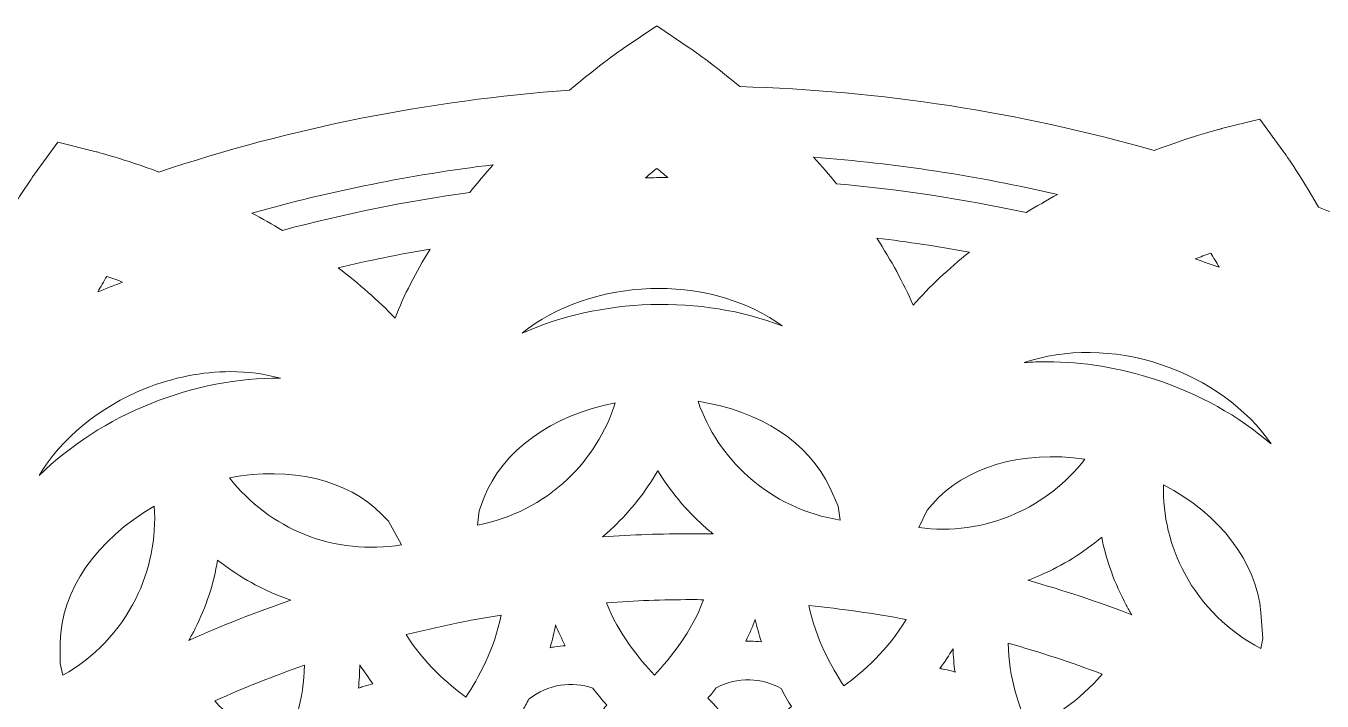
# Model space of a CAD drawing. Header units: millimetres. Extents: x 37 to 1687, y -819 to -120.
# Drawn here: x 169 to 286, y -555.1 to -494.1 of the extents above; entities that cross this region are included whole.
import ezdxf

# ---------------------------------------------------------------- set-up
doc = ezdxf.new("R2010")
doc.units = ezdxf.units.MM
doc.header["$MEASUREMENT"] = 0
doc.layers.add('Layer 7', color=7, linetype='Continuous')

msp = doc.modelspace()

# ---------------------------------------------------------------- linework, layer by layer
at = {"layer": 'Layer 7', "lineweight": 0}
for points, knots in [([(384.43, -671.96), (384.27, -671.6), (382.77, -668.35), (379.99, -664.11), (380.36, -659.77), (380.54, -655.36), (380.54, -650.99), (380.54, -644.39), (380.12, -637.76), (379.28, -631.27), (381.81, -627.33), (383.2, -624.32), (383.36, -623.99), (383.36, -623.99), (384.85, -620.71), (384.85, -620.71), (384.85, -620.71), (382.32, -618.15), (382.32, -618.15), (382.04, -617.87), (379.55, -615.38), (375.59, -612.41), (373.77, -605.49), (371.43, -598.63), (368.64, -592.02), (367.1, -588.4), (365.38, -584.73), (363.49, -581.11), (364.42, -576.83), (364.67, -573.77), (364.7, -573.43), (364.7, -573.43), (364.97, -569.86), (364.97, -569.86), (364.97, -569.86), (361.72, -568.31), (361.72, -568.31), (361.6, -568.25), (358.61, -566.84), (354.08, -565.4), (348.81, -557.73), (342.79, -550.49), (336.17, -543.86), (334.53, -542.23), (332.82, -540.59), (331.07, -539), (330.45, -534.98), (329.7, -532.34), (329.67, -532.22), (329.67, -532.22), (328.7, -528.79), (328.7, -528.79), (328.7, -528.79), (325.13, -528.44), (325.13, -528.44), (324.77, -528.41), (322.82, -528.24), (319.91, -528.24), (319.25, -528.24), (318.58, -528.25), (317.89, -528.26), (308.62, -521.54), (298.57, -515.86), (288.02, -511.4), (287.3, -511.1), (286.55, -510.79), (285.71, -510.45), (283.96, -507.37), (282.56, -505.43), (282.5, -505.35), (282.5, -505.35), (280.41, -502.48), (280.41, -502.48), (280.41, -502.48), (276.96, -503.35), (276.96, -503.35), (276.86, -503.37), (274.41, -503.99), (270.86, -505.33), (258.75, -501.86), (246.16, -499.91), (233.44, -499.55), (230.91, -497.43), (229.09, -496.19), (228.88, -496.05), (228.88, -496.05), (225.94, -494.07), (225.94, -494.07), (225.94, -494.07), (223, -496.05), (223, -496.05), (222.78, -496.2), (220.78, -497.56), (218.06, -499.88), (205.4, -500.79), (192.93, -503.27), (180.98, -507.27), (177.77, -506.08), (175.55, -505.51), (175.3, -505.44), (175.3, -505.44), (171.85, -504.57), (171.85, -504.57), (171.85, -504.57), (169.75, -507.45), (169.75, -507.45), (169.59, -507.68), (168.1, -509.77), (166.25, -513.08), (155.12, -518.15), (144.61, -524.58), (135.01, -532.2), (134.4, -532.18), (133.9, -532.18), (133.42, -532.18), (130.33, -532.18), (128.28, -532.38), (128.2, -532.38), (128.2, -532.38), (124.64, -532.74), (124.64, -532.74), (124.64, -532.74), (123.66, -536.16), (123.66, -536.16), (123.63, -536.29), (122.79, -539.27), (122.16, -543.63), (122.08, -543.7), (122, -543.78), (121.92, -543.86), (113.75, -552.04), (106.52, -561.12), (100.44, -570.86), (96.15, -572.25), (93.38, -573.57), (93.26, -573.62), (93.26, -573.62), (90.01, -575.17), (90.01, -575.17), (90.01, -575.17), (90.29, -578.74), (90.29, -578.74), (90.3, -578.89), (90.57, -582.33), (91.64, -587.11), (90.82, -588.88), (90.1, -590.49), (89.45, -592.02), (85.8, -600.66), (82.94, -609.67), (80.97, -618.79), (77.27, -621.61), (74.95, -623.93), (74.69, -624.19), (74.69, -624.19), (72.16, -626.75), (72.16, -626.75), (72.16, -626.75), (73.65, -630.03), (73.65, -630.03), (73.82, -630.39), (75.34, -633.66), (78.1, -637.87), (77.73, -642.21), (77.54, -646.63), (77.54, -650.99), (77.54, -657.59), (77.97, -664.22), (78.81, -670.72), (76.28, -674.66), (74.88, -677.66), (74.73, -677.99), (74.73, -677.99), (73.23, -681.27), (73.23, -681.27), (73.23, -681.27), (75.77, -683.83), (75.77, -683.83), (76.04, -684.11), (78.52, -686.59), (82.5, -689.58), (84.32, -696.5), (86.65, -703.35), (89.45, -709.96), (90.98, -713.59), (92.71, -717.25), (94.59, -720.87), (93.64, -725.3), (93.4, -728.42), (93.39, -728.55), (93.39, -728.55), (93.11, -732.13), (93.11, -732.13), (93.11, -732.13), (96.36, -733.67), (96.36, -733.67), (96.49, -733.73), (99.46, -735.14), (104.01, -736.58), (109.27, -744.25), (115.3, -751.5), (121.92, -758.12), (123.55, -759.75), (125.27, -761.39), (127.01, -762.99), (127.62, -766.89), (128.33, -769.47), (128.42, -769.76), (128.42, -769.76), (129.39, -773.19), (129.39, -773.19), (129.39, -773.19), (132.95, -773.54), (132.95, -773.54), (133.16, -773.56), (135.14, -773.75), (138.17, -773.75), (138.83, -773.75), (139.51, -773.74), (140.2, -773.72), (149.47, -780.45), (159.52, -786.12), (170.07, -790.58), (170.77, -790.88), (171.53, -791.19), (172.37, -791.53), (174.08, -794.53), (175.43, -796.42), (175.59, -796.63), (175.59, -796.63), (177.68, -799.51), (177.68, -799.51), (177.68, -799.51), (181.13, -798.64), (181.13, -798.64), (181.23, -798.61), (183.69, -797.98), (187.22, -796.65), (199.33, -800.13), (211.92, -802.07), (224.65, -802.43), (227.16, -804.54), (229, -805.79), (229.2, -805.93), (229.2, -805.93), (232.15, -807.91), (232.15, -807.91), (232.15, -807.91), (235.09, -805.93), (235.09, -805.93), (235.31, -805.78), (237.3, -804.42), (240.03, -802.1), (252.68, -801.2), (265.16, -798.71), (277.11, -794.71), (280.4, -795.93), (282.69, -796.51), (282.79, -796.54), (282.79, -796.54), (286.24, -797.41), (286.24, -797.41), (286.24, -797.41), (288.33, -794.54), (288.33, -794.54), (288.4, -794.44), (289.95, -792.29), (291.85, -788.9), (302.97, -783.83), (313.48, -777.4), (323.07, -769.79), (323.67, -769.8), (324.18, -769.81), (324.67, -769.81), (327.76, -769.81), (329.81, -769.61), (329.89, -769.6), (329.89, -769.6), (333.45, -769.25), (333.45, -769.25), (333.45, -769.25), (334.42, -765.82), (334.42, -765.82), (334.43, -765.79), (335.28, -762.8), (335.93, -758.36), (336.01, -758.28), (336.09, -758.2), (336.17, -758.12), (344.34, -749.95), (351.57, -740.86), (357.65, -731.12), (361.79, -729.78), (364.52, -728.51), (364.83, -728.36), (364.83, -728.36), (368.07, -726.82), (368.07, -726.82), (368.07, -726.82), (367.8, -723.25), (367.8, -723.25), (367.79, -723.1), (367.52, -719.64), (366.44, -714.88), (367.27, -713.11), (367.99, -711.5), (368.64, -709.96), (372.29, -701.32), (375.15, -692.32), (377.12, -683.19), (380.83, -680.37), (383.14, -678.05), (383.4, -677.8), (383.4, -677.8), (385.93, -675.23), (385.93, -675.23), (385.93, -675.23), (384.43, -671.96), (384.43, -671.96)], [0, 0, 0, 0, 1, 1, 1, 2, 2, 2, 3, 3, 3, 4, 4, 4, 5, 5, 5, 6, 6, 6, 7, 7, 7, 8, 8, 8, 9, 9, 9, 10, 10, 10, 11, 11, 11, 12, 12, 12, 13, 13, 13, 14, 14, 14, 15, 15, 15, 16, 16, 16, 17, 17, 17, 18, 18, 18, 19, 19, 19, 20, 20, 20, 21, 21, 21, 22, 22, 22, 23, 23, 23, 24, 24, 24, 25, 25, 25, 26, 26, 26, 27, 27, 27, 28, 28, 28, 29, 29, 29, 30, 30, 30, 31, 31, 31, 32, 32, 32, 33, 33, 33, 34, 34, 34, 35, 35, 35, 36, 36, 36, 37, 37, 37, 38, 38, 38, 39, 39, 39, 40, 40, 40, 41, 41, 41, 42, 42, 42, 43, 43, 43, 44, 44, 44, 45, 45, 45, 46, 46, 46, 47, 47, 47, 48, 48, 48, 49, 49, 49, 50, 50, 50, 51, 51, 51, 52, 52, 52, 53, 53, 53, 54, 54, 54, 55, 55, 55, 56, 56, 56, 57, 57, 57, 58, 58, 58, 59, 59, 59, 60, 60, 60, 61, 61, 61, 62, 62, 62, 63, 63, 63, 64, 64, 64, 65, 65, 65, 66, 66, 66, 67, 67, 67, 68, 68, 68, 69, 69, 69, 70, 70, 70, 71, 71, 71, 72, 72, 72, 73, 73, 73, 74, 74, 74, 75, 75, 75, 76, 76, 76, 77, 77, 77, 78, 78, 78, 79, 79, 79, 80, 80, 80, 81, 81, 81, 82, 82, 82, 83, 83, 83, 84, 84, 84, 85, 85, 85, 86, 86, 86, 87, 87, 87, 88, 88, 88, 89, 89, 89, 90, 90, 90, 91, 91, 91, 92, 92, 92, 93, 93, 93, 94, 94, 94, 95, 95, 95, 96, 96, 96, 97, 97, 97, 98, 98, 98, 99, 99, 99, 100, 100, 100, 101, 101, 101, 102, 102, 102, 103, 103, 103, 104, 104, 104, 105, 105, 105, 106, 106, 106, 106]), ([(211.17, -506.61), (210.44, -507.43), (209.73, -508.27), (209.06, -509.12), (203.36, -509.91), (197.67, -511.06), (192.13, -512.54), (191.22, -512), (190.3, -511.48), (189.37, -510.99), (196.48, -508.98), (203.8, -507.51), (211.17, -506.61)], [0, 0, 0, 0, 1, 1, 1, 2, 2, 2, 3, 3, 3, 4, 4, 4, 4]), ([(262.14, -509.3), (261.18, -509.82), (260.23, -510.37), (259.3, -510.94), (253.69, -509.73), (247.94, -508.85), (242.19, -508.33), (241.53, -507.53), (240.83, -506.73), (240.11, -505.93), (247.54, -506.49), (254.93, -507.62), (262.14, -509.3)], [0, 0, 0, 0, 1, 1, 1, 2, 2, 2, 3, 3, 3, 4, 4, 4, 4]), ([(225.94, -506.94), (226.27, -507.21), (226.6, -507.48), (226.93, -507.76), (226.26, -507.77), (225.59, -507.78), (224.91, -507.8), (225.26, -507.51), (225.6, -507.22), (225.94, -506.94)], [0, 0, 0, 0, 1, 1, 1, 2, 2, 2, 3, 3, 3, 3]), ([(249.1, -519.3), (248.22, -517.29), (247.12, -515.26), (245.81, -513.24), (248.61, -513.58), (251.41, -514), (254.18, -514.51), (252.29, -516.02), (250.59, -517.62), (249.1, -519.3)], [0, 0, 0, 0, 1, 1, 1, 2, 2, 2, 3, 3, 3, 3]), ([(202.3, -520.47), (200.79, -518.89), (199.06, -517.36), (197.16, -515.92), (199.9, -515.27), (202.68, -514.71), (205.46, -514.23), (204.17, -516.32), (203.12, -518.41), (202.3, -520.47)], [0, 0, 0, 0, 1, 1, 1, 2, 2, 2, 3, 3, 3, 3]), ([(276, -514.6), (276.24, -515.02), (276.49, -515.44), (276.73, -515.87), (276.01, -515.62), (275.29, -515.37), (274.56, -515.12), (275.04, -514.94), (275.52, -514.77), (276, -514.6)], [0, 0, 0, 0, 1, 1, 1, 2, 2, 2, 3, 3, 3, 3]), ([(176.26, -516.7), (176.74, -516.86), (177.22, -517.04), (177.7, -517.22), (176.94, -517.51), (176.19, -517.8), (175.45, -518.11), (175.72, -517.63), (175.99, -517.16), (176.26, -516.7)], [0, 0, 0, 0, 1, 1, 1, 2, 2, 2, 3, 3, 3, 3]), ([(225.37, -517.81), (225.61, -517.8), (225.85, -517.79), (226.09, -517.79), (230.32, -517.79), (234.3, -519.01), (237.27, -521.17), (233.61, -519.78), (229.58, -519.12), (225.41, -519.25), (225.41, -519.25), (225.41, -519.25), (225.41, -519.25), (221.26, -519.38), (217.29, -520.27), (213.78, -521.84), (216.78, -519.4), (220.92, -517.95), (225.37, -517.81)], [0, 0, 0, 0, 1, 1, 1, 2, 2, 2, 3, 3, 3, 4, 4, 4, 5, 5, 5, 6, 6, 6, 6]), ([(271.44, -524.65), (275.67, -526.04), (279.27, -528.67), (281.44, -531.84), (278.49, -529.3), (274.93, -527.32), (270.99, -526.02), (267.75, -524.96), (264.45, -524.42), (261.19, -524.42), (260.5, -524.42), (259.81, -524.44), (259.13, -524.49), (262.8, -523.22), (267.22, -523.26), (271.44, -524.65)], [0, 0, 0, 0, 1, 1, 1, 2, 2, 2, 3, 3, 3, 4, 4, 4, 5, 5, 5, 5]), ([(179.72, -526.84), (182.27, -525.82), (184.91, -525.31), (187.44, -525.31), (189.01, -525.31), (190.53, -525.51), (191.97, -525.91), (188.1, -525.86), (184.12, -526.64), (180.26, -528.18), (176.41, -529.72), (172.97, -531.94), (170.17, -534.68), (172.15, -531.35), (175.6, -528.49), (179.72, -526.84)], [0, 0, 0, 0, 1, 1, 1, 2, 2, 2, 3, 3, 3, 4, 4, 4, 5, 5, 5, 5]), ([(241.56, -535.77), (241.56, -535.77), (242.33, -537.46), (242.33, -537.46), (242.33, -537.46), (242.51, -538.72), (242.51, -538.72), (239.44, -538.24), (236.52, -536.86), (234.2, -534.79), (234.2, -534.79), (234.2, -534.79), (234.2, -534.79), (232.12, -532.93), (230.57, -530.59), (229.67, -527.99), (235.24, -528.83), (239.74, -531.75), (241.56, -535.77)], [0, 0, 0, 0, 1, 1, 1, 2, 2, 2, 3, 3, 3, 4, 4, 4, 5, 5, 5, 6, 6, 6, 6]), ([(222.19, -528.13), (221.37, -530.75), (219.89, -533.11), (217.87, -535.03), (215.64, -537.14), (212.79, -538.6), (209.76, -539.18), (209.76, -539.18), (209.89, -537.88), (209.89, -537.88), (209.89, -537.88), (210.32, -536.75), (210.32, -536.75), (211.95, -532.46), (216.45, -529.23), (222.19, -528.13)], [0, 0, 0, 0, 1, 1, 1, 2, 2, 2, 3, 3, 3, 4, 4, 4, 5, 5, 5, 5]), ([(258.21, -538.2), (255.48, -539.38), (252.52, -539.79), (249.61, -539.4), (249.61, -539.4), (250.38, -537.81), (250.38, -537.81), (250.38, -537.81), (250.82, -537.3), (250.82, -537.3), (253.75, -533.91), (258.96, -532.39), (264.61, -533.22), (262.94, -535.39), (260.75, -537.1), (258.21, -538.2)], [0, 0, 0, 0, 1, 1, 1, 2, 2, 2, 3, 3, 3, 4, 4, 4, 5, 5, 5, 5]), ([(201.09, -538.19), (201.09, -538.19), (201.71, -538.83), (201.71, -538.83), (201.71, -538.83), (202.88, -540.96), (202.88, -540.96), (199.96, -541.45), (196.89, -541.13), (194.15, -540.03), (191.49, -538.97), (189.11, -537.17), (187.35, -534.91), (192.83, -533.84), (198.02, -535.06), (201.09, -538.19)], [0, 0, 0, 0, 1, 1, 1, 2, 2, 2, 3, 3, 3, 4, 4, 4, 5, 5, 5, 5]), ([(229.04, -539.95), (226.4, -539.95), (223.71, -540.05), (221.04, -540.24), (221.37, -539.96), (221.69, -539.68), (222, -539.38), (223.6, -537.86), (224.95, -536.14), (226.03, -534.26), (227.16, -536.11), (228.56, -537.79), (230.2, -539.26), (230.47, -539.51), (230.75, -539.74), (231.03, -539.97), (230.37, -539.96), (229.7, -539.95), (229.04, -539.95)], [0, 0, 0, 0, 1, 1, 1, 2, 2, 2, 3, 3, 3, 4, 4, 4, 5, 5, 5, 6, 6, 6, 6]), ([(271.71, -535.53), (276.82, -538.21), (280.16, -542.56), (280.51, -547.07), (280.51, -547.07), (280.69, -549.41), (280.69, -549.41), (280.69, -549.41), (280.5, -550.31), (280.5, -550.31), (277.6, -548.81), (275.18, -546.45), (273.63, -543.56), (272.3, -541.07), (271.64, -538.31), (271.71, -535.53)], [0, 0, 0, 0, 1, 1, 1, 2, 2, 2, 3, 3, 3, 4, 4, 4, 5, 5, 5, 5]), ([(178.88, -545.84), (178.88, -545.84), (178.88, -545.84), (178.88, -545.84), (177.44, -548.73), (175.12, -551.15), (172.31, -552.74), (172.31, -552.74), (172.04, -551.68), (172.04, -551.68), (172.04, -551.68), (172.06, -549.79), (172.06, -549.79), (172.13, -545.09), (175.36, -540.45), (180.56, -537.47), (180.75, -540.34), (180.17, -543.27), (178.88, -545.84)], [0, 0, 0, 0, 1, 1, 1, 2, 2, 2, 3, 3, 3, 4, 4, 4, 5, 5, 5, 6, 6, 6, 6]), ([(259.47, -544.16), (259.85, -544.02), (260.22, -543.86), (260.6, -543.7), (262.62, -542.82), (264.48, -541.67), (266.13, -540.27), (266.56, -542.4), (267.3, -544.45), (268.35, -546.4), (268.5, -546.69), (268.67, -546.98), (268.84, -547.27), (265.77, -546.1), (262.64, -545.05), (259.47, -544.16)], [0, 0, 0, 0, 1, 1, 1, 2, 2, 2, 3, 3, 3, 4, 4, 4, 5, 5, 5, 5]), ([(191.92, -545.61), (192.24, -545.73), (192.55, -545.85), (192.88, -545.96), (189.76, -547.03), (186.68, -548.25), (183.68, -549.59), (183.88, -549.24), (184.07, -548.88), (184.25, -548.52), (185.24, -546.55), (185.92, -544.47), (186.28, -542.33), (187.98, -543.69), (189.87, -544.79), (191.92, -545.61)], [0, 0, 0, 0, 1, 1, 1, 2, 2, 2, 3, 3, 3, 4, 4, 4, 5, 5, 5, 5]), ([(225.73, -552.72), (224.37, -551.29), (222.47, -548.95), (221.39, -546.19), (223.96, -546.01), (226.53, -545.91), (229.04, -545.91), (229.41, -545.91), (229.78, -545.91), (230.17, -545.92), (229.12, -548.79), (227.14, -551.23), (225.73, -552.72)], [0, 0, 0, 0, 1, 1, 1, 2, 2, 2, 3, 3, 3, 4, 4, 4, 4]), ([(248.46, -547.7), (246.92, -550.38), (244.51, -552.47), (242.85, -553.71), (241.75, -552.05), (240.26, -549.38), (239.69, -546.45), (242.63, -546.74), (245.57, -547.16), (248.46, -547.7)], [0, 0, 0, 0, 1, 1, 1, 2, 2, 2, 3, 3, 3, 3]), ([(208.7, -554.72), (207.12, -553.55), (204.85, -551.59), (203.31, -549.07), (206.13, -548.37), (209.01, -547.77), (211.88, -547.3), (211.33, -550.29), (209.82, -553.02), (208.7, -554.72)], [0, 0, 0, 0, 1, 1, 1, 2, 2, 2, 3, 3, 3, 3]), ([(233.99, -549.65), (234.32, -549), (234.6, -548.34), (234.84, -547.69), (234.99, -548.36), (235.17, -549.04), (235.39, -549.73), (235.06, -549.69), (234.74, -549.66), (234.42, -549.66), (234.34, -549.65), (234.27, -549.65), (234.19, -549.65), (234.12, -549.65), (234.06, -549.65), (233.99, -549.65)], [0, 0, 0, 0, 1, 1, 1, 2, 2, 2, 3, 3, 3, 4, 4, 4, 5, 5, 5, 5]), ([(216.31, -550.25), (216.51, -549.55), (216.68, -548.86), (216.8, -548.18), (217.06, -548.81), (217.35, -549.45), (217.68, -550.08), (217.37, -550.1), (217.05, -550.13), (216.74, -550.18), (216.59, -550.2), (216.45, -550.23), (216.31, -550.25)], [0, 0, 0, 0, 1, 1, 1, 2, 2, 2, 3, 3, 3, 4, 4, 4, 4]), ([(257.68, -549.85), (260.54, -550.65), (263.39, -551.59), (266.17, -552.64), (264.19, -555.05), (261.41, -556.72), (259.53, -557.66), (258.73, -555.81), (257.72, -552.88), (257.68, -549.85)], [0, 0, 0, 0, 1, 1, 1, 2, 2, 2, 3, 3, 3, 3]), ([(251.51, -552.14), (251.95, -551.54), (252.34, -550.94), (252.7, -550.34), (252.72, -551.03), (252.78, -551.73), (252.88, -552.45), (252.56, -552.36), (252.25, -552.28), (251.92, -552.21), (251.78, -552.18), (251.65, -552.16), (251.51, -552.14)], [0, 0, 0, 0, 1, 1, 1, 2, 2, 2, 3, 3, 3, 4, 4, 4, 4]), ([(192.27, -559.64), (190.53, -558.77), (187.97, -557.25), (186.02, -555.06), (188.67, -553.87), (191.39, -552.79), (194.12, -551.83), (194.09, -554.85), (193.08, -557.78), (192.27, -559.64)], [0, 0, 0, 0, 1, 1, 1, 2, 2, 2, 3, 3, 3, 3]), ([(198.99, -553.92), (199.07, -553.2), (199.11, -552.49), (199.12, -551.79), (199.48, -552.37), (199.88, -552.94), (200.31, -553.51), (200.01, -553.58), (199.71, -553.66), (199.41, -553.76), (199.27, -553.81), (199.13, -553.86), (198.99, -553.92)], [0, 0, 0, 0, 1, 1, 1, 2, 2, 2, 3, 3, 3, 4, 4, 4, 4]), ([(217.26, -553.64), (218.23, -553.49), (219.23, -553.58), (220.16, -553.9), (220.59, -554.46), (221.02, -554.97), (221.42, -555.43), (220.97, -555.98), (220.57, -556.62), (220.22, -557.32), (219.57, -557.17), (218.89, -557.12), (218.2, -557.19), (217.4, -557.28), (216.64, -557.51), (215.94, -557.87), (215.28, -557.11), (214.56, -556.47), (213.8, -555.98), (214, -555.64), (214.2, -555.27), (214.4, -554.89), (215.23, -554.23), (216.22, -553.8), (217.26, -553.64)], [0, 0, 0, 0, 1, 1, 1, 2, 2, 2, 3, 3, 3, 4, 4, 4, 5, 5, 5, 6, 6, 6, 7, 7, 7, 8, 8, 8, 8]), ([(234.34, -553.15), (235.33, -553.18), (236.3, -553.45), (237.17, -553.93), (237.48, -554.53), (237.8, -555.08), (238.11, -555.58), (237.57, -556.04), (237.07, -556.6), (236.62, -557.22), (236, -556.96), (235.34, -556.8), (234.66, -556.75), (233.86, -556.69), (233.07, -556.79), (232.32, -557.02), (231.81, -556.16), (231.22, -555.42), (230.56, -554.81), (230.81, -554.52), (231.06, -554.21), (231.32, -553.88), (232.24, -553.38), (233.29, -553.13), (234.34, -553.15)], [0, 0, 0, 0, 1, 1, 1, 2, 2, 2, 3, 3, 3, 4, 4, 4, 5, 5, 5, 6, 6, 6, 7, 7, 7, 8, 8, 8, 8])]:
    msp.add_open_spline(points, degree=3, knots=knots, dxfattribs=at)

doc.saveas('drawing.dxf')
